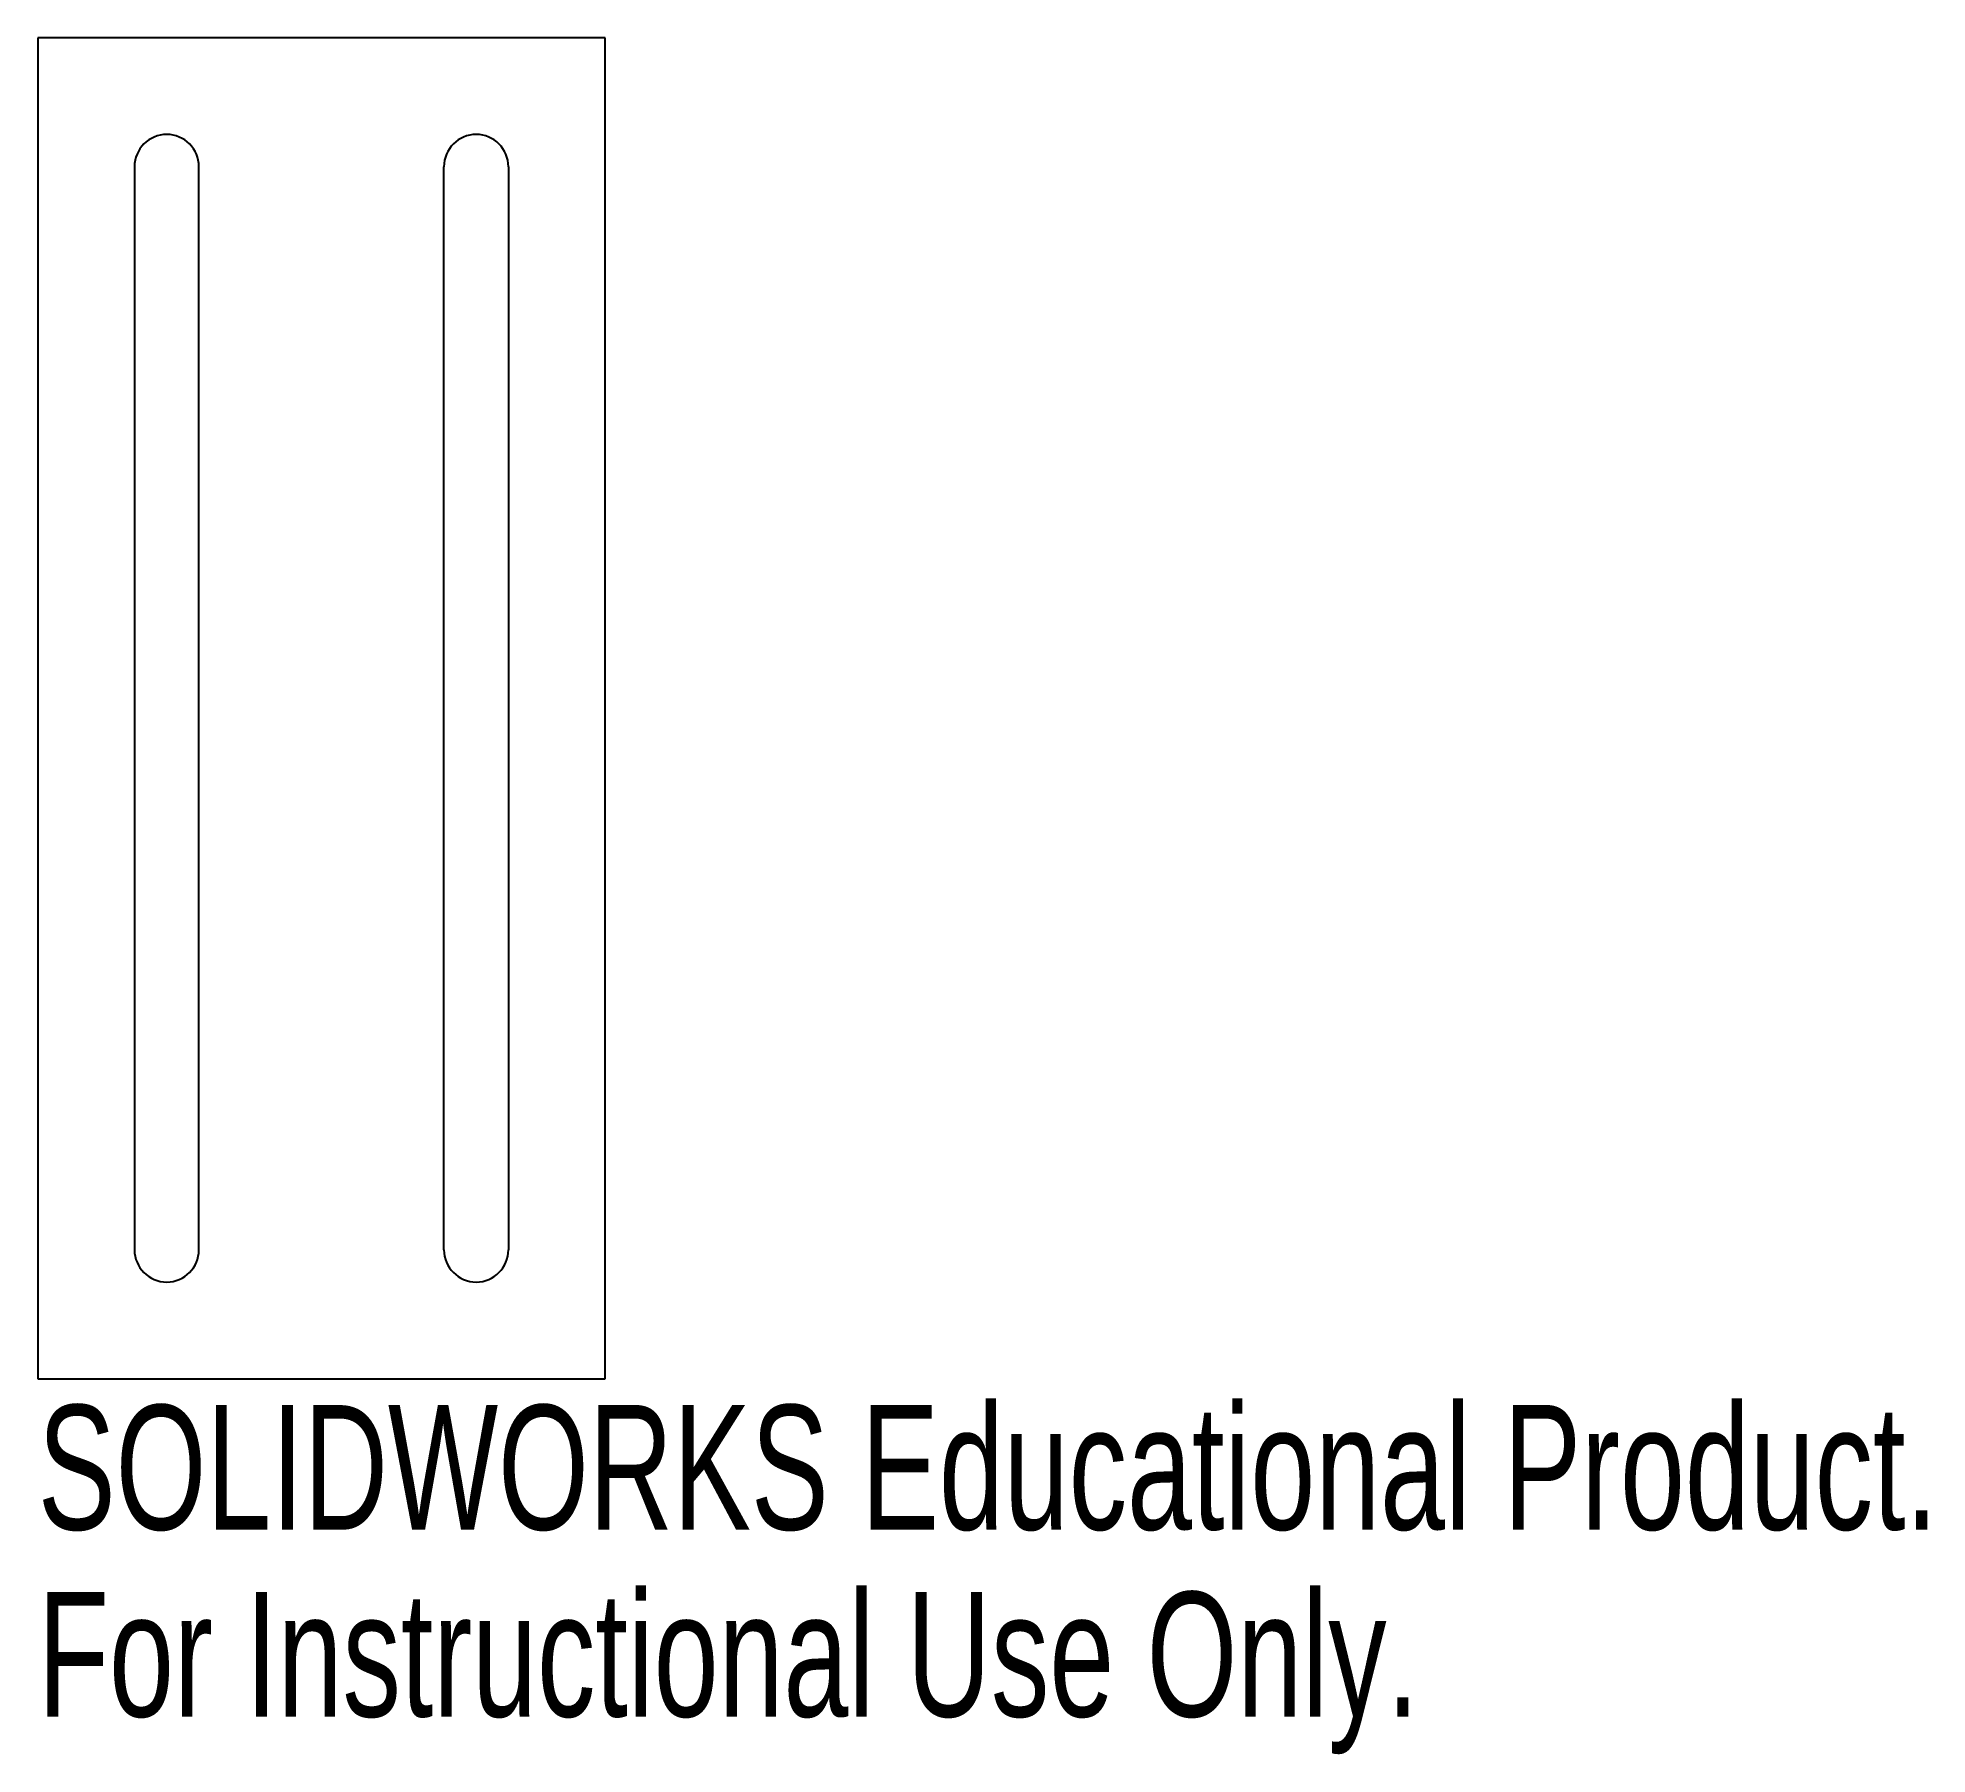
# Model space of a CAD drawing. Header units: millimetres. Extents: x 0 to 73.3, y -14.6 to 52.
import ezdxf

# ---------------------------------------------------------------- set-up
doc = ezdxf.new("R2010")
doc.units = ezdxf.units.MM
doc.styles.add('SLDTEXTSTYLE0', font='TXT', dxfattribs={"width": 0.7})

msp = doc.modelspace()

# ---------------------------------------------------------------- linework, layer by layer
at = {"color": 7, "linetype": 'Continuous', "lineweight": 25}
for p, q in [((0, 52), (0, 0)), ((22, 52), (0, 52)), ((22, 0), (22, 52)), ((3.75, 47), (3.75, 5)), ((6.25, 5), (6.25, 47)), ((15.75, 5), (15.75, 47)), ((18.25, 47), (18.25, 5)), ((0, 0), (22, 0))]:
    msp.add_line(p, q, dxfattribs=at)
for centre, start, end in [((5, 47), 0, 180), ((17, 47), 0, 180), ((5, 5), 180, 0), ((17, 5), 180, 0)]:
    msp.add_arc(centre, 1.25, start, end, dxfattribs=at)

# ---------------------------------------------------------------- texts
at = {"color": 7, "linetype": 'Continuous', "char_height": 4.83362, "attachment_point": 1, "style": 'SLDTEXTSTYLE0'}
for s, insert in [('SOLIDWORKS Educational Product.', (0, -1.02)), ('For Instructional Use Only.', (0, -8.27))]:
    msp.add_mtext(s, dxfattribs=dict(at, insert=insert))

doc.saveas('drawing.dxf')
